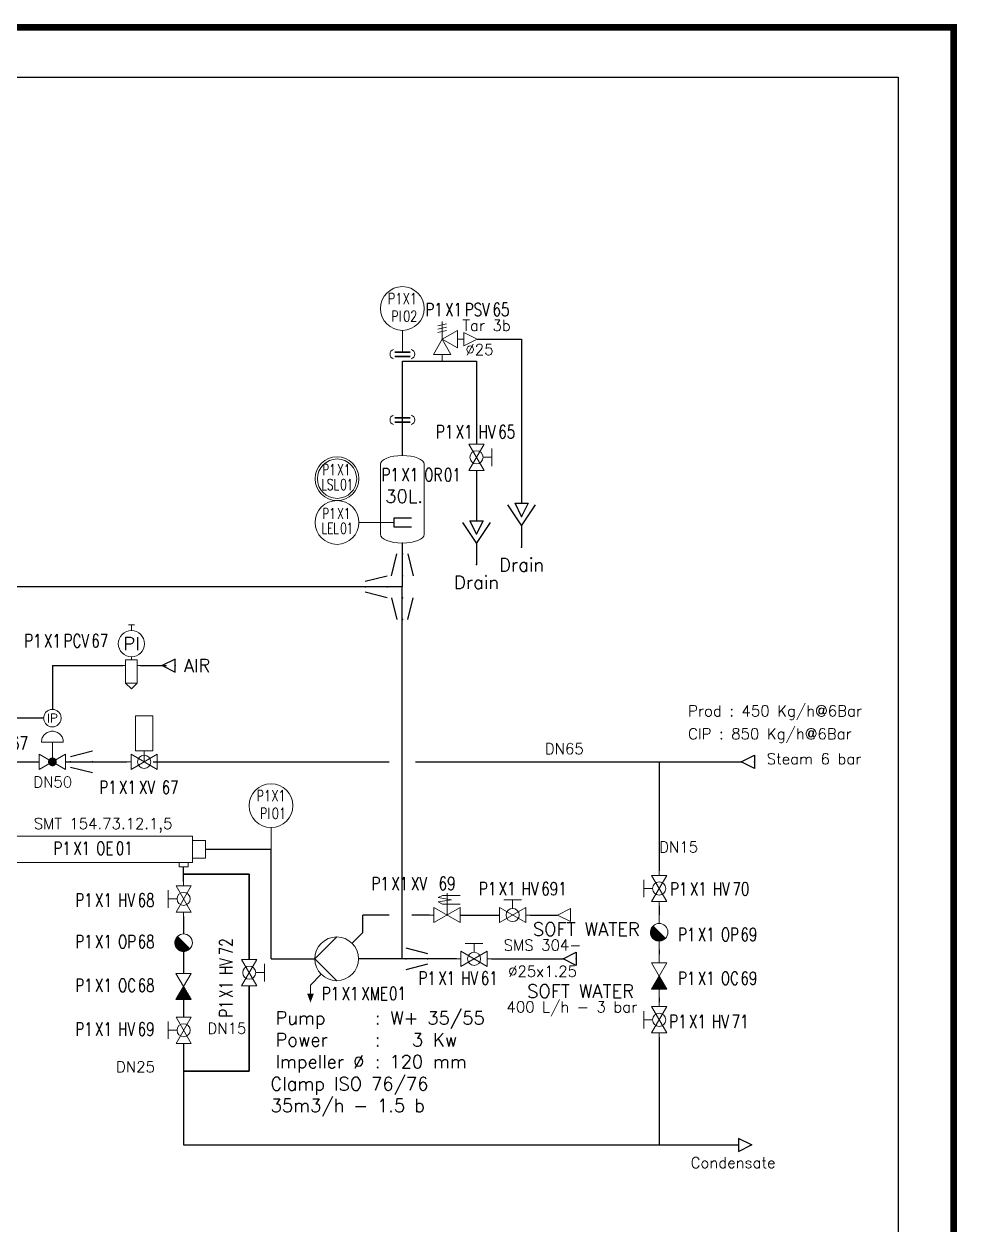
# Model space of a CAD drawing. Header units: inches. Extents: x 12482 to 13333, y 26366 to 27138.
# Drawn here: x 13119.5 to 13332.8, y 26807.5 to 27081.9 of the extents above; entities that cross this region are included whole.
import ezdxf
from ezdxf.enums import TextEntityAlignment as Align

# ---------------------------------------------------------------- set-up
doc = ezdxf.new("R2010")
doc.units = ezdxf.units.IN
doc.header["$MEASUREMENT"] = 0
doc.linetypes.add('ACAD_ISO02W100', pattern=[15, 12, -3])
doc.linetypes.add('DASHED2', pattern=[9.525, 6.35, -3.175])
for name, color, linetype, lineweight in [('20 Pipe Steam Industrial', 231, 'Continuous', 30), ('31 Equipment', 7, 'Continuous', 9), ('33 Instruments Labels', 7, 'Continuous', 9)]:
    doc.layers.add(name, color=color, linetype=linetype, lineweight=lineweight)
for name, color, linetype in [('LIAISON INSTRUMENTATION', 140, 'DASHED2'), ('MATERIEL-DIVERS', 7, 'Continuous'), ('POMPES-PROCESS', 7, 'Continuous'), ('REPERES', 7, 'Continuous'), ('techn-data', 7, 'Continuous'), ('TEXTE', 7, 'Continuous'), ('TEXTES', 7, 'Continuous'), ('TITRE', 7, 'Continuous'), ('TUYAUTERIE-AIR INSTRUMENT', 3, 'Continuous'), ('TUYAUTERIE-EAU', 5, 'Continuous'), ('TUYAUTERIE-PROCESS', 30, 'Continuous'), ('TUYAUTERIE-VAPEUR INDUSTRIELLE', 231, 'Continuous'), ('TXT_ENG', 7, 'Continuous'), ('TXT_FR', 7, 'Continuous'), ('VANNES', 7, 'Continuous'), ('ZN', 1, 'Continuous')]:
    doc.layers.add(name, color=color, linetype=linetype)
doc.layers.get('33 Instruments Labels').off()
doc.layers.get('REPERES').off()
doc.styles.add('ROMANS', font='ROMANS.SHX')

# ---------------------------------------------------------------- blocks, each defined once
blk = doc.blocks.new('FLE23')
at = {"color": 7}
for p, q in [((0, -1.5), (0, 1.5)), ((0, 1.5), (3, 0)), ((3, 0), (0, -1.5))]:
    blk.add_line(p, q, dxfattribs=at)
at = {"layer": 'MATERIEL-DIVERS', "color": 2}
for p in [(0, 0), (3, 0)]:
    blk.add_point(p, dxfattribs=at)
at = {"layer": 'MATERIEL-DIVERS', "color": 7, "extrusion": (-1, 0, 0)}
blk.add_point((0, 0), dxfattribs=at)
at = {"layer": 'MATERIEL-DIVERS', "color": 7, "extrusion": (1, 0, 0)}
blk.add_point((3, 0), dxfattribs=at)
blk = doc.blocks.new('CR')
at = {"color": 7}
for p, q in [((-2.5, 2.5), (2.5, 1.25)), ((2.5, 1.25), (2.5, 1.25)), ((2.5, -1.25), (-2.5, -2.5))]:
    blk.add_line(p, q, dxfattribs=at)
at = {"color": 7, "extrusion": (-1, 0, 0)}
blk.add_point((-2.5, 0), dxfattribs=at)
at = {"color": 7, "extrusion": (1, 0, 0)}
blk.add_point((2.5, 0), dxfattribs=at)
blk = doc.blocks.new('APV-VLVM-BALL-KHV+MF-1')
at = {"layer": '31 Equipment'}
for p, q in [((-2, 3.5), (2, 3.5)), ((0, 1.5), (0, 3.5)), ((-3, 1.734), (-3, -1.734)), ((-3, -1.734), (3, 1.734)), ((3, -1.734), (-3, 1.734)), ((3, 1.734), (3, -1.734))]:
    blk.add_line(p, q, dxfattribs=at)
at = {"layer": '31 Equipment', "ltscale": 38}
for p, q in [((-3, 0), (-4, 0)), ((3, 0), (4, 0))]:
    blk.add_line(p, q, dxfattribs=at)
at = {"layer": '31 Equipment'}
blk.add_circle((0, 0), 1.5, dxfattribs=at)
blk = doc.blocks.new('APV-HEX-TUB-11')
at = {"layer": '31 Equipment'}
for p, q in [((47, 3), (3, 3)), ((3, 3), (3, -3)), ((4, 3), (4, 4)), ((4, 4), (6, 4)), ((6, 4), (6, 3)), ((47, -3), (47, 3)), ((3, 2), (0, 2)), ((0, 2), (0, -2)), ((47, 2), (50, 2)), ((50, 2), (50, -2)), ((0, -2), (3, -2)), ((50, -2), (47, -2)), ((3, -3), (47, -3)), ((44, -4), (44, -3)), ((46, -4), (44, -4)), ((46, -3), (46, -4))]:
    blk.add_line(p, q, dxfattribs=at)
at = {"layer": '31 Equipment', "ltscale": 38}
for p in [(5, 4), (0, 0), (50, 0), (45, -4)]:
    blk.add_point(p, dxfattribs=at)
blk = doc.blocks.new('APV-PMP-GEN-CENTR-1')
at = {"layer": '31 Equipment', "ltscale": 38}
for p, q in [((5, 0), (0, 5)), ((-5, 0), (-7, 0)), ((5, 0), (0, -5)), ((5, 0), (7, 0))]:
    blk.add_line(p, q, dxfattribs=at)
blk.add_circle((0, 0), 5, dxfattribs=at)
blk = doc.blocks.new('APV-FCE-GEN-STMTRAP-1')
at = {"layer": '31 Equipment'}
h = blk.add_hatch(dxfattribs=at)
h.set_pattern_fill('ANSI31', color=256, scale=0.01, style=0)
h.set_pattern_definition([(45, (-4, 0), (-0.02245064, 0.02245064), [])])
h.paths.add_polyline_path([(1.41, 1.42), (-1.42, -1.41, 1.002832)])
at = {"layer": '31 Equipment', "linetype": 'ACAD_ISO02W100', "ltscale": 38}
for p, q in [((-2, 0), (-4, 0)), ((2, 0), (4, 0))]:
    blk.add_line(p, q, dxfattribs=at)
at = {"layer": '31 Equipment', "color": 7}
blk.add_line((1.41, 1.42), (-1.42, -1.41), dxfattribs=at)
for start, end in [(45.2431, 224.7569), (224.8381, 45.1623)]:
    blk.add_arc((0, 0), 2, start, end, dxfattribs=at)
blk = doc.blocks.new('APV-FCE-NRV-GEN-1')
at = {"layer": '31 Equipment'}
h = blk.add_hatch(dxfattribs=at)
h.set_pattern_fill('ANSI31', color=256, scale=0.01, style=0)
h.set_pattern_definition([(45, (0, 0), (-0.02245064, 0.02245064), [])])
h.paths.add_polyline_path([(3, 1.75), (3, -1.75), (0, 0)])
at = {"layer": '31 Equipment', "linetype": 'ACAD_ISO02W100', "ltscale": 38}
for p, q in [((-3, 0), (-5, 0)), ((0, 0), (-3, 1.75)), ((-3, 1.75), (-3, -1.75)), ((0, 0), (-3, -1.75)), ((0, 0), (3, 1.75)), ((0, 0), (3, -1.75)), ((3, 1.75), (3, -1.75)), ((3, 0), (5, 0))]:
    blk.add_line(p, q, dxfattribs=at)
blk = doc.blocks.new('APV-PNE-GEN-PRESREGL-1')
at = {"layer": '31 Equipment', "color": 7}
for p, q in [((-0.67, 9.33), (0.67, 9.33)), ((0, 8), (0, 9.33)), ((-1.33, 0), (-2, 0)), ((-1.33, -4), (-1.33, 1.33)), ((-1.33, 1.33), (1.33, 1.33)), ((1.33, 1.33), (1.33, -4)), ((1.33, 0), (2, 0)), ((-1.33, -4), (0, -5.33)), ((1.33, -4), (-1.33, -4)), ((0, -5.33), (1.33, -4))]:
    blk.add_line(p, q, dxfattribs=at)
at = {"layer": '31 Equipment'}
blk.add_line((0, 2), (0, 1.33), dxfattribs=at)
blk.add_circle((0, 5), 3, dxfattribs=at)
at = {"layer": '31 Equipment', "style": 'ROMANS'}
blk.add_text('PI', height=3, dxfattribs=at).set_placement((0, 5), align=Align.MIDDLE)
blk = doc.blocks.new('APV-VLV-IPCNV-GEN-1')
at = {"layer": '31 Equipment', "linetype": 'ACAD_ISO02W100', "ltscale": 38}
blk.add_circle((0, 0), 2, dxfattribs=at)
at = {"layer": '31 Equipment', "style": 'ROMANS'}
blk.add_text('IP', height=2, dxfattribs=at).set_placement((0, 0), align=Align.MIDDLE)
blk = doc.blocks.new('APV-VLV-MODUL-2WAY-1')
at = {"layer": '31 Equipment', "linetype": 'ACAD_ISO02W100', "ltscale": 38}
for p, q in [((2.5, 4.5), (-2.5, 4.5)), ((0, 1), (0, 4.5))]:
    blk.add_line(p, q, dxfattribs=at)
at = {"layer": '31 Equipment', "ltscale": 38}
for p, q in [((-3, 0), (-4, 0)), ((3, 0), (4, 0))]:
    blk.add_line(p, q, dxfattribs=at)
at = {"layer": '31 Equipment'}
for p, q in [((-3, 1.734), (-3, -1.734)), ((-3, -1.734), (3, 1.734)), ((3, -1.734), (-3, 1.734)), ((3, 1.734), (3, -1.734))]:
    blk.add_line(p, q, dxfattribs=at)
at = {"layer": '31 Equipment', "const_width": 1}
blk.add_lwpolyline([(-0.5, 0, 1), (0.5, 0, 1)], format="xyb", close=True, dxfattribs=at)
at = {"layer": '31 Equipment', "linetype": 'ACAD_ISO02W100', "ltscale": 38}
blk.add_arc((0, 4.5), 2.5, 0, 180, dxfattribs=at)
blk = doc.blocks.new('APV-TNK-GEN-1')
at = {"layer": '31 Equipment'}
for p, q in [((-5, 18), (-5, 2)), ((5, 2), (5, 18))]:
    blk.add_line(p, q, dxfattribs=at)
for centre, major_axis in [((0, 18), (-5, 0)), ((0, 2), (5, 0))]:
    blk.add_ellipse(centre, major_axis=major_axis, ratio=0.4, start_param=3.141593, end_param=6.283185, dxfattribs=at)
at = {"layer": '31 Equipment', "ltscale": 38}
blk.add_point((0, 0), dxfattribs=at)
blk = doc.blocks.new('TEXT-PUMP_caract_ANGLAIS')
at = {"layer": 'techn-data', "style": 'ROMANS'}
for s, p in [('Pump', (-22, 9)), ('Power', (-22, 4)), ('Kw', (14, 4)), ('Impeller %%C', (-22, -1)), ('mm', (14, -1))]:
    blk.add_text(s, height=3, dxfattribs=at).set_placement(p)
for p in [(2, 9), (2, 4), (2, -1)]:
    blk.add_text(':', height=3, dxfattribs=at).set_placement(p, align=Align.RIGHT)
blk.add_attdef('Type', (4.23, 9), '', height=3, dxfattribs=at)
for tag, p in [('Pui', (11.76, 4)), ('Dia', (11.76, -1))]:
    blk.add_attdef(tag, text='', height=3, dxfattribs=at).set_placement(p, align=Align.RIGHT)
blk = doc.blocks.new('REPNORM')
at = {"layer": 'TEXTES', "style": 'ROMANS', "width": 0.75}
for tag, p in [('ZONE', (-9.75, -1.25)), ('SOUSZONE', (-5.25, -1.25)), ('ELEMENT', (0, -1.25)), ('NUM', (4.5, -1.25))]:
    blk.add_attdef(tag, p, '', height=3, dxfattribs=at)
blk = doc.blocks.new('REPNORM1')
at = {"layer": 'TEXTES', "style": 'ROMANS', "width": 0.75}
for tag, p in [('ZONE', (-9.75, -1.25)), ('SOUSZONE', (-5.25, -1.25)), ('ELEMENT', (-0.75, -1.25)), ('NUM', (5.59, -1.22))]:
    blk.add_attdef(tag, p, '', height=3, dxfattribs=at)
blk = doc.blocks.new('APV-FCE-RELV-SI2-1')
at = {"layer": '31 Equipment'}
for p, q in [((1, 3.5), (-1, 3)), ((1, 2.75), (-1, 2.25)), ((0, 0), (0, 4)), ((1, 2), (-1, 1.5))]:
    blk.add_line(p, q, dxfattribs=at)
at = {"layer": '31 Equipment', "color": 7}
for p, q in [((0, 0), (-2, -3.5)), ((3.5, 2), (0, 0)), ((0, 0), (3.5, -2)), ((2, -3.5), (0, 0)), ((3.5, -2), (3.5, 2)), ((3.5, 0), (5, 0)), ((5, -1.5), (5, 1.5)), ((5, 1.5), (8, 0)), ((8, 0), (5, -1.5)), ((-2, -3.5), (2, -3.5)), ((0, -3.5), (0, -5))]:
    blk.add_line(p, q, dxfattribs=at)
blk = doc.blocks.new('APV-FTG-CONX-CLAMP-1')
at = {"layer": '31 Equipment', "lineweight": 30}
for p, q in [((0, -1.75), (0, 1.75)), ((1, 1.75), (1, -1.75))]:
    blk.add_line(p, q, dxfattribs=at)
at = {"layer": '31 Equipment'}
for centre, start, end in [((0.56, 1.73), 15.7498, 164.2502), ((0.56, -1.73), 195.7498, 344.2502)]:
    blk.add_arc(centre, 1.09, start, end, dxfattribs=at)
blk = doc.blocks.new('EGOUT')
at = {"color": 7}
for p, q in [((-3.2, 9.61), (0, 4.81)), ((0, 4.81), (3.2, 9.61)), ((0, 4.81), (0, 0))]:
    blk.add_line(p, q, dxfattribs=at)
at = {"color": 7, "extrusion": (0, -1, 0)}
blk.add_point((0, 0), dxfattribs=at)
at = {"layer": 'POMPES-PROCESS', "style": 'ROMANS'}
blk.add_attdef('EGOUT', text='', height=3, dxfattribs=at).set_placement((0, -4), align=Align.MIDDLE)
blk = doc.blocks.new('APV-PMP-GEN-FLUSH-1')
at = {"layer": '31 Equipment', "color": 7}
for p, q in [((-3.54, 3.54), (-6, 6)), ((5.99, -6), (3.53, -3.54))]:
    blk.add_line(p, q, dxfattribs=at)
at = {"layer": '31 Equipment', "linetype": 'ACAD_ISO02W100', "ltscale": 38}
blk.add_line((6, -6), (6, -8), dxfattribs=at)
at = {"layer": '31 Equipment'}
blk.add_lwpolyline([(6, -10, 0, 1.5, 0), (6, -8, 1.5, 1.5, 0)], format="xyseb", dxfattribs=at)
blk = doc.blocks.new('APV-VLV-SOLV-22-1')
at = {"layer": '31 Equipment', "linetype": 'ACAD_ISO02W100', "ltscale": 38}
for p, q in [((-1, 4.5), (-2, 4)), ((-2, 4), (1, 3.5)), ((-2, 3), (1, 3.5)), ((-1, 2.5), (-2, 3)), ((3, 4.5), (-1, 4.5)), ((0, 0), (0, 5)), ((3, 2.5), (-1, 2.5))]:
    blk.add_line(p, q, dxfattribs=at)
at = {"layer": '31 Equipment', "ltscale": 38}
for p, q in [((-3, 0), (-4, 0)), ((3, 0), (4, 0))]:
    blk.add_line(p, q, dxfattribs=at)
at = {"layer": '31 Equipment'}
for p, q in [((-3, 1.734), (-3, -1.734)), ((-3, -1.734), (3, 1.734)), ((3, -1.734), (-3, 1.734)), ((3, 1.734), (3, -1.734))]:
    blk.add_line(p, q, dxfattribs=at)
blk = doc.blocks.new('APV-SIGN-ARW-FLOW-1')
at = {"layer": '31 Equipment'}
for p, q in [((-1.5, -1.5), (-1.5, 1.5)), ((-1.5, 1.5), (1.5, 0)), ((1.5, 0), (-1.5, -1.5))]:
    blk.add_line(p, q, dxfattribs=at)
blk = doc.blocks.new('APV-VLV-BALL-KHV+MF-3')
at = {"layer": '31 Equipment', "ltscale": 38}
for p, q in [((-3, 0), (-4, 0)), ((0, 0), (0, 2.5)), ((3, 0), (4, 0))]:
    blk.add_line(p, q, dxfattribs=at)
at = {"layer": '31 Equipment'}
for p, q in [((-3, 1.734), (-3, -1.734)), ((-3, -1.734), (3, 1.734)), ((3, -1.734), (-3, 1.734)), ((3, 1.734), (3, -1.734))]:
    blk.add_line(p, q, dxfattribs=at)
at = {"layer": '31 Equipment', "ltscale": 38}
blk.add_lwpolyline([(-2, 2.5), (2, 2.5), (2, 10.5), (-2, 10.5)], close=True, dxfattribs=at)
at = {"layer": '31 Equipment'}
blk.add_circle((0, 0), 1.5, dxfattribs=at)
blk = doc.blocks.new('APV-INS-M-L-TE')
at = {"layer": '31 Equipment', "color": 7}
blk.add_line((0, -5), (0, -10), dxfattribs=at)
blk.add_circle((0, 0), 5, dxfattribs=at)
blk = doc.blocks.new('REPINS')
at = {"layer": 'TEXTES', "style": 'ROMANS', "width": 0.75}
for tag, p in [('ZONE', (-3.3, 1)), ('SOUSZONE', (0.1, 1)), ('NUM', (0.2, -3))]:
    blk.add_attdef(tag, p, '', height=2.5, dxfattribs=at)
blk.add_attdef('ELEMENT', text='', height=2.5, dxfattribs=at).set_placement((-0.2, -3), align=Align.RIGHT)
blk = doc.blocks.new('APV-INS-M-L-LE2')
at = {"layer": '31 Equipment', "color": 7}
blk.add_line((5, 0), (13, 0), dxfattribs=at)
at = {"layer": '31 Equipment', "lineweight": 25}
blk.add_lwpolyline([(17, 1), (13, 1), (13, 0), (13, -1), (17, -1)], dxfattribs=at)
at = {"layer": '31 Equipment', "color": 7}
blk.add_circle((0, 0), 5, dxfattribs=at)
blk = doc.blocks.new('APV-INS-F-L-LS')
at = {"layer": '31 Equipment'}
for radius in [5, 4.5]:
    blk.add_circle((0, 0), radius, dxfattribs=at)
blk = doc.blocks.new('REPINS2')
at = {"layer": 'TEXTES', "style": 'ROMANS', "width": 0.7}
for tag, p in [('ZONE', (-3.35, 0.8)), ('SOUSZONE', (0.05, 0.8)), ('NUM', (0.7, -2.6))]:
    blk.add_attdef(tag, p, '', height=2.5, dxfattribs=at)
blk.add_attdef('ELEMENT', text='', height=2.5, dxfattribs=at).set_placement((-1.56, -2.59), align=Align.CENTER)

msp = doc.modelspace()

# ---------------------------------------------------------------- linework, layer by layer
at = {"layer": '20 Pipe Steam Industrial'}
for p, q in [((13170.96, 26887.65), (13155.96, 26887.65)), ((13170.96, 26868.15), (13170.96, 26887.65)), ((13170.96, 26842.65), (13170.96, 26862.15)), ((13170.96, 26842.65), (13155.96, 26842.65))]:
    msp.add_line(p, q, dxfattribs=at)
at = {"layer": 'LIAISON INSTRUMENTATION'}
msp.add_line((13123.96, 26923.31), (13095.96, 26923.31), dxfattribs=at)
at = {"layer": 'TUYAUTERIE-AIR INSTRUMENT'}
for p, q in [((13125.96, 26935.31), (13142.03, 26935.31)), ((13125.96, 26935.31), (13125.96, 26925.31)), ((13146.03, 26935.31), (13151.03, 26935.31)), ((13146.03, 26935.31), (13152.03, 26935.31))]:
    msp.add_line(p, q, dxfattribs=at)
at = {"layer": 'TUYAUTERIE-EAU'}
for p, q in [((13223.05, 27009.9), (13233.22, 27009.9)), ((13233.22, 27009.9), (13233.22, 26972.4)), ((13205.96, 26983.31), (13205.96, 27004.9)), ((13205.96, 27004.9), (13222.91, 27004.9)), ((13222.91, 27004.9), (13222.91, 26985.9)), ((13222.91, 26979.9), (13222.91, 26968.4)), ((13205.96, 26953.31), (13205.96, 26963.31)), ((13205.94, 26953.31), (13065.96, 26953.31)), ((13205.94, 26868.31), (13205.94, 26953.31)), ((13175.94, 26893.31), (13160.96, 26893.31)), ((13175.94, 26868.31), (13175.94, 26893.31)), ((13196.96, 26874.31), (13196.96, 26878.31)), ((13202.96, 26878.31), (13196.96, 26878.31)), ((13212.17, 26878.31), (13208.09, 26878.31)), ((13219.17, 26878.31), (13228.17, 26878.31)), ((13235.17, 26878.31), (13241.42, 26878.31)), ((13175.96, 26868.31), (13185.96, 26868.31)), ((13218.35, 26868.31), (13195.96, 26868.31)), ((13226.35, 26868.31), (13242.72, 26868.31))]:
    msp.add_line(p, q, dxfattribs=at)
at = {"layer": 'TUYAUTERIE-PROCESS'}
for p, q in [((12675.96, 27069.78), (13319.32, 27069.78)), ((13319.32, 27069.78), (13319.32, 26734.51))]:
    msp.add_line(p, q, dxfattribs=at)
at = {"layer": 'TUYAUTERIE-VAPEUR INDUSTRIELLE'}
for p, q in [((13115.96, 26913.31), (13122.98, 26913.31)), ((13128.98, 26913.31), (13142.94, 26913.31)), ((13148.96, 26913.31), (13202.94, 26913.31)), ((13208.94, 26913.31), (13268.59, 26913.31)), ((13264.67, 26913.31), (13264.67, 26888.38)), ((13268.59, 26913.31), (13283.43, 26913.31)), ((13155.96, 26885.99), (13155.96, 26889.31)), ((13264.67, 26880.38), (13264.67, 26878.38)), ((13155.96, 26877.99), (13155.96, 26873.99)), ((13155.96, 26869.99), (13155.96, 26864.99)), ((13264.67, 26870.38), (13264.67, 26869.38)), ((13155.96, 26858.99), (13155.96, 26854.99)), ((13264.67, 26859.38), (13264.67, 26858.38)), ((13264.67, 26850.38), (13264.67, 26825.78)), ((13155.96, 26848.99), (13155.96, 26825.78)), ((13155.96, 26825.78), (13282.77, 26825.78))]:
    msp.add_line(p, q, dxfattribs=at)
at = {"layer": 'ZN', "const_width": 1.5}
msp.add_lwpolyline([(12483.22, 27081.15), (13332, 27081.15), (13332, 26367), (12483.22, 26367)], close=True, dxfattribs=at)

# ---------------------------------------------------------------- block references
at = {"layer": '31 Equipment'}
for name, p, rotation in [('APV-VLVM-BALL-KHV+MF-1', (13222.91, 26982.9), 270.0001520394947), ('APV-VLVM-BALL-KHV+MF-1', (13155.96, 26881.99), 90), ('APV-VLVM-BALL-KHV+MF-1', (13264.67, 26884.38), 90), ('APV-SIGN-ARW-FLOW-1', (13242.92, 26878.31), 180), ('APV-FCE-GEN-STMTRAP-1', (13264.67, 26874.38), 270), ('APV-FCE-GEN-STMTRAP-1', (13155.96, 26871.99), 270), ('APV-PMP-GEN-CENTR-1', (13190.96, 26868.31), 180), ('APV-FCE-NRV-GEN-1', (13264.67, 26864.38), 270), ('APV-FCE-NRV-GEN-1', (13155.96, 26861.99), 270), ('APV-VLVM-BALL-KHV+MF-1', (13264.67, 26854.38), 90), ('APV-VLVM-BALL-KHV+MF-1', (13155.96, 26851.99), 90)]:
    msp.add_blockref(name, p, dxfattribs=dict(at, rotation=rotation))
for name, p in [('APV-TNK-GEN-1', (13205.96, 26963.31)), ('APV-HEX-TUB-11', (13110.96, 26893.31)), ('APV-VLV-SOLV-22-1', (13216.17, 26878.31)), ('APV-VLVM-BALL-KHV+MF-1', (13231.17, 26878.31)), ('APV-VLVM-BALL-KHV+MF-1', (13222.35, 26868.31))]:
    msp.add_blockref(name, p, dxfattribs=at)
at = {"layer": '31 Equipment', "xscale": -1}
msp.add_blockref('APV-PMP-GEN-FLUSH-1', (13190.96, 26868.31), dxfattribs=at)
at = {"layer": '31 Equipment', "xscale": -1, "rotation": 270}
msp.add_blockref('APV-VLVM-BALL-KHV+MF-1', (13170.96, 26865.15), dxfattribs=at)
at = {"layer": '33 Instruments Labels'}
for p in [(13205.96, 27016.9), (13175.94, 26903.31)]:
    msp.add_blockref('APV-INS-M-L-TE', p, dxfattribs=at)
at = {"layer": 'MATERIEL-DIVERS'}
for name, p in [('APV-FCE-RELV-SI2-1', (13215.05, 27009.9)), ('APV-INS-F-L-LS', (13191.03, 26978.01)), ('APV-INS-M-L-LE2', (13191.03, 26968.01)), ('APV-PNE-GEN-PRESREGL-1', (13144.03, 26935.31)), ('CR', (13209.23, 26868.31))]:
    msp.add_blockref(name, p, dxfattribs=at)
at = {"layer": 'MATERIEL-DIVERS', "xscale": -1}
for name, p, rotation in [('APV-FTG-CONX-CLAMP-1', (13205.96, 27005.9), 270), ('APV-FTG-CONX-CLAMP-1', (13205.96, 26990.9), 270), ('CR', (13205.96, 26948.31), 90), ('FLE23', (13282.77, 26825.78), 180)]:
    msp.add_blockref(name, p, dxfattribs=dict(at, rotation=rotation))
at = {"layer": 'MATERIEL-DIVERS'}
for p in [(13233.22, 26962.4), (13222.91, 26958.4)]:
    msp.add_blockref('EGOUT', p, dxfattribs=at).add_auto_attribs({'EGOUT': 'Drain'})
for name, p, rotation in [('FLE23', (13233.22, 26972.4), 270), ('FLE23', (13222.91, 26968.4), 270), ('CR', (13205.96, 26958.31), 90), ('CR', (13199.96, 26953.31), 180), ('CR', (13132.6, 26913.31), 180), ('FLE23', (13286.43, 26913.31), 180), ('FLE23', (13245.72, 26868.31), 180)]:
    msp.add_blockref(name, p, dxfattribs=dict(at, rotation=rotation))
at = {"layer": 'REPERES'}
for name, p, values in [('REPINS', (13205.96, 27016.9), {'ZONE': 'P1', 'SOUSZONE': 'X1', 'ELEMENT': 'PI', 'NUM': '02'}), ('REPNORM1', (13220.98, 27016.38), {'ZONE': 'P1', 'SOUSZONE': 'X1', 'ELEMENT': 'PSV', 'NUM': '65'}), ('REPNORM', (13223.39, 26988.47), {'ZONE': 'P1', 'SOUSZONE': 'X1', 'ELEMENT': 'HV', 'NUM': '65'}), ('REPINS2', (13191.03, 26978.01), {'ZONE': 'P1', 'SOUSZONE': 'X1', 'NUM': '01', 'ELEMENT': 'LSL'}), ('REPNORM', (13210.96, 26978.66), {'ZONE': 'P1', 'SOUSZONE': 'X1', 'ELEMENT': 'OR', 'NUM': '01'}), ('REPINS2', (13191.03, 26968.01), {'ZONE': 'P1', 'SOUSZONE': 'X1', 'NUM': '01', 'ELEMENT': 'LEL'}), ('REPNORM1', (13129.28, 26940.7), {'ZONE': 'P1', 'SOUSZONE': 'X1', 'ELEMENT': 'PCV', 'NUM': '67'}), ('REPNORM1', (13110.96, 26917.31), {'ZONE': 'P1', 'SOUSZONE': 'X1', 'ELEMENT': 'TV', 'NUM': '67'}), ('REPINS', (13175.94, 26903.31), {'ZONE': 'P1', 'SOUSZONE': 'X1', 'ELEMENT': 'PI', 'NUM': '01'}), ('REPNORM', (13135.96, 26893.31), {'ZONE': 'P1', 'SOUSZONE': 'X1', 'ELEMENT': 'OE', 'NUM': '01'}), ('REPNORM1', (13208.66, 26885.24), {'ZONE': 'P1', 'SOUSZONE': 'X1', 'ELEMENT': 'XV', 'NUM': '69'}), ('REPNORM', (13233.22, 26884.07), {'ZONE': 'P1', 'SOUSZONE': 'X1', 'ELEMENT': 'HV', 'NUM': '691'}), ('REPNORM', (13140.96, 26881.47), {'ZONE': 'P1', 'SOUSZONE': 'X1', 'ELEMENT': 'HV', 'NUM': '68'}), ('REPNORM', (13276.93, 26884.03), {'ZONE': 'P1', 'SOUSZONE': 'X1', 'ELEMENT': 'HV', 'NUM': '70'}), ('REPNORM', (13278.75, 26873.61), {'ZONE': 'P1', 'SOUSZONE': 'X1', 'ELEMENT': 'OP', 'NUM': '69'}), ('REPNORM', (13140.96, 26871.99), {'ZONE': 'P1', 'SOUSZONE': 'X1', 'ELEMENT': 'OP', 'NUM': '68'}), ('REPNORM', (13219.4, 26863.64), {'ZONE': 'P1', 'SOUSZONE': 'X1', 'ELEMENT': 'HV', 'NUM': '61'}), ('REPNORM', (13278.75, 26863.61), {'ZONE': 'P1', 'SOUSZONE': 'X1', 'ELEMENT': 'OC', 'NUM': '69'}), ('REPNORM', (13140.96, 26861.99), {'ZONE': 'P1', 'SOUSZONE': 'X1', 'ELEMENT': 'OC', 'NUM': '68'}), ('REPNORM1', (13197.32, 26860.12), {'ZONE': 'P1', 'SOUSZONE': 'X1', 'ELEMENT': 'XME', 'NUM': '01'}), ('REPNORM', (13140.96, 26851.99), {'ZONE': 'P1', 'SOUSZONE': 'X1', 'ELEMENT': 'HV', 'NUM': '69'}), ('REPNORM', (13276.73, 26853.74), {'ZONE': 'P1', 'SOUSZONE': 'X1', 'ELEMENT': 'HV', 'NUM': '71'})]:
    msp.add_blockref(name, p, dxfattribs=at).add_auto_attribs(values)
ref = msp.add_blockref('REPNORM', (13146.45, 26907.22), dxfattribs=at)
ref.add_attrib('ZONE', 'P1', (13136.7, 26905.97), dxfattribs={"layer": 'TEXTES', "height": 3, "style": 'ROMANS', "width": 0.75})
ref.add_attrib('SOUSZONE', 'X1', (13141.2, 26905.98), dxfattribs={"layer": 'TEXTES', "height": 3, "style": 'ROMANS', "width": 0.75})
ref.add_attrib('ELEMENT', 'XV', (13145.72, 26905.98), dxfattribs={"layer": 'TEXTES', "height": 3, "style": 'ROMANS', "width": 0.75})
ref.add_attrib('NUM', '67', (13150.95, 26905.98), dxfattribs={"layer": 'TEXTES', "height": 3, "style": 'ROMANS', "width": 0.75})
at = {"layer": 'REPERES', "rotation": 90}
msp.add_blockref('REPNORM', (13165.88, 26864.64), dxfattribs=at).add_auto_attribs({'ZONE': 'P1', 'SOUSZONE': 'X1', 'ELEMENT': 'HV', 'NUM': '72'})
at = {"layer": 'TITRE', "xscale": -1}
msp.add_blockref('FLE23', (13154.03, 26935.31), dxfattribs=at)
at = {"layer": 'TUYAUTERIE-PROCESS'}
msp.add_blockref('TEXT-PUMP_caract_ANGLAIS', (13198.96, 26844.31), dxfattribs=at).add_auto_attribs({'Dia': '120', 'Pui': '3', 'Type': 'W+ 35/55'})
at = {"layer": 'VANNES'}
for name, p in [('APV-VLV-IPCNV-GEN-1', (13125.96, 26923.31)), ('APV-VLV-BALL-KHV+MF-3', (13146.94, 26913.31)), ('APV-VLV-MODUL-2WAY-1', (13125.96, 26913.31))]:
    msp.add_blockref(name, p, dxfattribs=at)

# ---------------------------------------------------------------- texts
at = {"layer": 'techn-data', "color": 1, "style": 'ROMANS'}
for s, p in [('Tar 3b', (13225.22, 27013.02)), ('DN65', (13242.98, 26916.31)), ('DN50', (13126.04, 26908.72)), ('SMT 154.73.12.1,5', (13137.55, 26899.22)), ('DN15', (13269.12, 26893.86)), ('400 L/h - 3 bar', (13244.71, 26857.32)), ('DN15', (13165.86, 26852.42)), ('DN25', (13144.95, 26843.63))]:
    msp.add_text(s, height=2.5, dxfattribs=at).set_placement(p, align=Align.MIDDLE_CENTER)
at = {"layer": 'techn-data', "style": 'ROMANS'}
for s, p in [('%%C25', (13223.59, 27007.52)), ('Steam 6 bar', (13300.07, 26914)), ('SMS 304-', (13238.01, 26871.44)), ('%%C25x1.25', (13238.01, 26865.44)), ('Condensate', (13281.56, 26821.74))]:
    msp.add_text(s, height=2.5, dxfattribs=at).set_placement(p, align=Align.MIDDLE_CENTER)
at = {"layer": 'techn-data', "color": 1, "style": 'ROMANS'}
for s, p in [('Prod : 450 Kg/h@6Bar', (13271.28, 26923.71)), ('CIP : 850 Kg/h@6Bar', (13271.28, 26918.47))]:
    msp.add_text(s, height=2.5, dxfattribs=at).set_placement(p)
at = {"layer": 'TEXTE', "style": 'ROMANS'}
msp.add_text('SOFT WATER', height=3, dxfattribs=at).set_placement((13246.7, 26860.93), align=Align.MIDDLE)
at = {"layer": 'TXT_ENG', "style": 'ROMANS'}
msp.add_text('AIR', height=3, dxfattribs=at).set_placement((13159.02, 26935.31), align=Align.MIDDLE)
at = {"layer": 'TXT_FR', "style": 'ROMANS'}
for s, p in [('Clamp ISO 76/76', (13175.8, 26838.26)), ('35m3/h - 1.5 b', (13175.87, 26833.3))]:
    msp.add_text(s, height=3, dxfattribs=at).set_placement(p)
at = {"layer": 'TXT_FR', "char_height": 3, "attachment_point": 5, "style": 'ROMANS'}
for s, insert, width in [('30L.', (13206.37, 26974), 16.3294), ('SOFT WATER', (13248.01, 26875.08), 55)]:
    msp.add_mtext(s, dxfattribs=dict(at, insert=insert, width=width))

doc.saveas('drawing.dxf')
